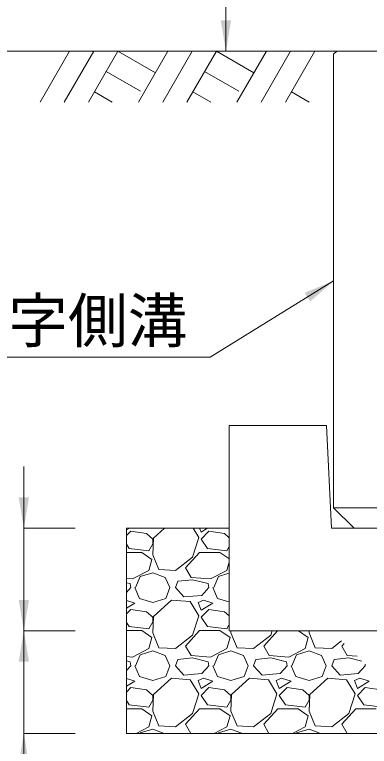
# Model space of a CAD drawing. Units: millimetres at full size. Extents: x 173025 to 194922, y 53822 to 64534.
# Drawn here: x 188528 to 188874, y 62421 to 63134 of the extents above; entities that cross this region are included whole.
import ezdxf
from ezdxf.enums import TextEntityAlignment as Align

# ---------------------------------------------------------------- set-up
doc = ezdxf.new("R2010")
doc.units = ezdxf.units.MM
doc.header["$LTSCALE"] = 20
for name, color, linetype, lineweight in [('0_2', 7, 'Continuous', 20), ('基礎ブロック', 2, 'Continuous', 13), ('基礎材', 7, 'Continuous', 15), ('寸法線', 7, 'Continuous', 13), ('引出線', 4, 'Continuous', 13), ('箱型U字側溝', 2, 'Continuous', 9), ('ﾊｯﾁﾝｸﾞ', 7, 'Continuous', 5)]:
    doc.layers.add(name, color=color, linetype=linetype, lineweight=lineweight)
doc.styles.add('ＭＳ ゴシック', font='')
doc.styles.get('ＭＳ ゴシック').set_extended_font_data('MS Gothic')

# ---------------------------------------------------------------- blocks, each defined once
blk = doc.blocks.new('filled_arrow')
at = {"color": 0, "linetype": 'Continuous', "lineweight": -2}
blk.add_solid([(7.5, 1.25), (0, 0), (7.5, -1.25)], dxfattribs=at)

msp = doc.modelspace()

# ---------------------------------------------------------------- linework, layer by layer
at = {"layer": '0_2'}
msp.add_line((188841.93, 63098.31), (188441.93, 63098.31), dxfattribs=at)
at = {"layer": '基礎ブロック'}
for p, q in [((188831.93, 62733.31), (188736.93, 62733.31)), ((188736.93, 62733.31), (188736.93, 62633.31)), ((188831.93, 62733.31), (188836.93, 62633.31)), ((188736.93, 62533.31), (188736.93, 62633.31)), ((188836.93, 62633.31), (189331.93, 62633.31)), ((188736.93, 62533.31), (189431.93, 62533.31))]:
    msp.add_line(p, q, dxfattribs=at)
at = {"layer": '基礎材'}
for p, q in [((188636.93, 62633.31), (188636.93, 62433.31)), ((188636.93, 62633.31), (188736.93, 62633.31)), ((188636.93, 62433.31), (189531.93, 62433.31))]:
    msp.add_line(p, q, dxfattribs=at)
at = {"layer": '寸法線'}
for p, q in [((188733.93, 63098.31), (188733.93, 63698.31)), ((188791.93, 63098.31), (188733.93, 63098.31)), ((188536.9, 62473.31), (188536.9, 62693.31)), ((188586.93, 62633.31), (188536.9, 62633.31)), ((188536.9, 62373.31), (188536.9, 62593.31)), ((188586.9, 62533.31), (188536.9, 62533.31)), ((188586.9, 62533.31), (188536.9, 62533.31)), ((188586.93, 62433.31), (188536.9, 62433.31))]:
    msp.add_line(p, q, dxfattribs=at)
at = {"layer": '引出線'}
msp.add_lwpolyline([(188838.93, 62874.31), (188718.72, 62800.03), (188378.72, 62800.03)], dxfattribs=at)
at = {"layer": '箱型U字側溝'}
msp.add_line((188838.93, 62653.31), (189258.93, 62653.31), dxfattribs=at)
at = {"layer": '箱型U字側溝', "lineweight": 13}
msp.add_lwpolyline([(188923.93, 63003.31), (188887.93, 63023.31), (188883.93, 63098.31), (188841.93, 63098.31), (188838.93, 63095.31), (188838.93, 62653.31), (188858.93, 62633.31), (189238.93, 62633.31), (189258.93, 62653.31), (189258.93, 63095.31), (189255.93, 63098.31), (189213.93, 63098.31), (189209.93, 63023.31), (189173.93, 63003.31), (189171.93, 62963.31), (189198.93, 62898.31), (189198.93, 62753.31)], dxfattribs=at)
at = {"layer": 'ﾊｯﾁﾝｸﾞ', "lineweight": 9}
for p, q in [((188581.37, 63098.31), (188552.72, 63048.69)), ((188604.99, 63098.31), (188576.34, 63048.69)), ((188628.61, 63098.31), (188599.96, 63048.69)), ((188628.61, 63098.31), (188665.18, 63077.2)), ((188677.37, 63098.31), (188648.72, 63048.69)), ((188700.99, 63098.31), (188672.34, 63048.69)), ((188724.61, 63098.31), (188695.96, 63048.69)), ((188724.61, 63098.31), (188761.18, 63077.2)), ((188773.37, 63098.31), (188744.72, 63048.69)), ((188796.99, 63098.31), (188768.34, 63048.69)), ((188820.61, 63098.31), (188791.96, 63048.69)), ((188617.19, 63078.52), (188650.6, 63059.23)), ((188713.19, 63078.52), (188746.6, 63059.23)), ((188605.77, 63058.74), (188623.18, 63048.69)), ((188701.77, 63058.74), (188719.18, 63048.69)), ((188797.77, 63058.74), (188815.18, 63048.69))]:
    msp.add_line(p, q, dxfattribs=at)
at = {"layer": 'ﾊｯﾁﾝｸﾞ'}
for p, q in [((188636.9, 62631.55), (188639.83, 62633.31)), ((188641.21, 62630.32), (188636.9, 62626.02)), ((188656.45, 62628.04), (188641.21, 62630.32)), ((188674.09, 62633.31), (188663.31, 62623.47)), ((188707.5, 62624.23), (188701.95, 62633.31)), ((188708.29, 62633.31), (188709.79, 62629.56)), ((188709.79, 62629.56), (188716.03, 62633.31)), ((188717.41, 62630.32), (188709.79, 62622.7)), ((188732.65, 62628.04), (188717.41, 62630.32)), ((188662.54, 62622.7), (188656.45, 62628.04)), ((188663.31, 62623.47), (188662.54, 62607.46)), ((188662.54, 62618.13), (188662.54, 62622.7)), ((188701.41, 62605.18), (188707.5, 62624.23)), ((188709.79, 62622.7), (188715.88, 62613.56)), ((188736.9, 62624.31), (188732.65, 62628.04)), ((188636.9, 62617.73), (188639.68, 62613.56)), ((188658.73, 62611.27), (188662.54, 62618.13)), ((188734.93, 62611.27), (188736.9, 62614.82)), ((188636.9, 62609.75), (188651.88, 62609.75)), ((188639.68, 62613.56), (188658.73, 62611.27)), ((188651.88, 62609.75), (188661.78, 62602.89)), ((188662.54, 62607.46), (188668.64, 62592.99)), ((188694.55, 62594.51), (188708.26, 62609.75)), ((188708.26, 62609.75), (188728.08, 62609.75)), ((188715.88, 62613.56), (188734.93, 62611.27)), ((188728.08, 62609.75), (188736.9, 62603.64)), ((188661.78, 62602.89), (188658.73, 62592.22)), ((188684.64, 62592.22), (188701.41, 62605.18)), ((188699.88, 62585.37), (188694.55, 62594.51)), ((188736.9, 62599.12), (188734.93, 62592.22)), ((188658.73, 62592.22), (188642.73, 62583.84)), ((188645.78, 62575.46), (188650.35, 62586.13)), ((188650.35, 62586.13), (188662.54, 62589.94)), ((188662.54, 62589.94), (188674.74, 62585.37)), ((188668.64, 62592.99), (188684.64, 62592.22)), ((188734.93, 62592.22), (188718.93, 62583.84)), ((188721.98, 62575.46), (188726.55, 62586.13)), ((188726.55, 62586.13), (188736.9, 62589.36)), ((188642.73, 62583.84), (188636.9, 62584.31)), ((188640.45, 62579.27), (188636.9, 62580.15)), ((188641.21, 62575.46), (188640.45, 62579.27)), ((188674.74, 62585.37), (188679.31, 62575.46)), ((188684.64, 62575.46), (188686.93, 62581.56)), ((188701.41, 62583.08), (188686.93, 62581.56)), ((188718.93, 62583.84), (188699.88, 62585.37)), ((188716.65, 62579.27), (188701.41, 62583.08)), ((188717.41, 62575.46), (188716.65, 62579.27)), ((188641.21, 62575.46), (188636.9, 62570.68)), ((188645.02, 62575.46), (188649.59, 62564.79)), ((188675.5, 62564.79), (188679.31, 62575.46)), ((188693.02, 62566.32), (188684.64, 62575.46)), ((188717.41, 62575.46), (188710.55, 62567.84)), ((188721.22, 62575.46), (188725.79, 62564.79)), ((188649.59, 62564.79), (188662.54, 62560.98)), ((188662.54, 62560.98), (188675.5, 62564.79)), ((188710.55, 62567.84), (188693.02, 62566.32)), ((188725.79, 62564.79), (188736.9, 62561.52)), ((188645.02, 62560.22), (188636.9, 62562.92)), ((188636.9, 62555.35), (188645.02, 62560.22)), ((188680.83, 62563.27), (188663.31, 62547.27)), ((188699.12, 62561.74), (188680.83, 62563.27)), ((188707.5, 62548.03), (188699.12, 62561.74)), ((188712.07, 62563.27), (188706.74, 62560.98)), ((188706.74, 62560.98), (188709.79, 62553.36)), ((188709.79, 62553.36), (188721.22, 62560.22)), ((188721.22, 62560.22), (188712.07, 62563.27)), ((188641.21, 62554.12), (188636.9, 62549.82)), ((188656.45, 62551.84), (188641.21, 62554.12)), ((188662.54, 62546.5), (188656.45, 62551.84)), ((188717.41, 62554.12), (188709.79, 62546.5)), ((188732.65, 62551.84), (188717.41, 62554.12)), ((188736.9, 62548.11), (188732.65, 62551.84)), ((188663.31, 62547.27), (188662.54, 62531.26)), ((188662.54, 62541.93), (188662.54, 62546.5)), ((188701.41, 62528.98), (188707.5, 62548.03)), ((188709.79, 62546.5), (188715.88, 62537.36)), ((188636.9, 62541.53), (188639.68, 62537.36)), ((188639.68, 62537.36), (188658.73, 62535.07)), ((188658.73, 62535.07), (188662.54, 62541.93)), ((188715.88, 62537.36), (188734.93, 62535.07)), ((188734.93, 62535.07), (188736.9, 62538.62)), ((188636.9, 62533.55), (188651.88, 62533.55)), ((188651.88, 62533.55), (188661.78, 62526.69)), ((188662.54, 62531.26), (188668.64, 62516.79)), ((188684.64, 62516.02), (188701.41, 62528.98)), ((188694.55, 62518.31), (188708.26, 62533.55)), ((188708.26, 62533.55), (188728.08, 62533.55)), ((188728.08, 62533.55), (188737.98, 62526.69)), ((188738.84, 62533.31), (188738.74, 62531.26)), ((188738.74, 62531.26), (188744.84, 62516.79)), ((188760.84, 62516.02), (188777.61, 62528.98)), ((188770.75, 62518.31), (188784.25, 62533.31)), ((188777.61, 62528.98), (188778.99, 62533.31)), ((188804.62, 62533.31), (188814.18, 62526.69)), ((188815.04, 62533.31), (188814.94, 62531.26)), ((188814.94, 62531.26), (188821.04, 62516.79)), ((188661.78, 62526.69), (188658.73, 62516.02)), ((188737.98, 62526.69), (188734.93, 62516.02)), ((188814.18, 62526.69), (188811.13, 62516.02)), ((188837.04, 62516.02), (188846.71, 62523.5)), ((188658.73, 62516.02), (188642.73, 62507.64)), ((188668.64, 62516.79), (188684.64, 62516.02)), ((188699.88, 62509.17), (188694.55, 62518.31)), ((188734.93, 62516.02), (188718.93, 62507.64)), ((188744.84, 62516.79), (188760.84, 62516.02)), ((188776.08, 62509.17), (188770.75, 62518.31)), ((188811.13, 62516.02), (188795.13, 62507.64)), ((188821.04, 62516.79), (188837.04, 62516.02)), ((188846.95, 62518.31), (188849.29, 62520.92)), ((188852.28, 62509.17), (188846.95, 62518.31)), ((188642.73, 62507.64), (188636.9, 62508.11)), ((188645.78, 62499.26), (188650.35, 62509.93)), ((188650.35, 62509.93), (188662.54, 62513.74)), ((188662.54, 62513.74), (188674.74, 62509.17)), ((188674.74, 62509.17), (188679.31, 62499.26)), ((188718.93, 62507.64), (188699.88, 62509.17)), ((188721.98, 62499.26), (188726.55, 62509.93)), ((188726.55, 62509.93), (188738.74, 62513.74)), ((188738.74, 62513.74), (188750.94, 62509.17)), ((188750.94, 62509.17), (188755.51, 62499.26)), ((188795.13, 62507.64), (188776.08, 62509.17)), ((188798.18, 62499.26), (188802.75, 62509.93)), ((188802.75, 62509.93), (188814.94, 62513.74)), ((188814.94, 62513.74), (188827.14, 62509.17)), ((188827.14, 62509.17), (188831.71, 62499.26)), ((188861.81, 62508.4), (188852.28, 62509.17)), ((188640.45, 62503.07), (188636.9, 62503.95)), ((188641.21, 62499.26), (188640.45, 62503.07)), ((188684.64, 62499.26), (188686.93, 62505.36)), ((188701.41, 62506.88), (188686.93, 62505.36)), ((188716.65, 62503.07), (188701.41, 62506.88)), ((188717.41, 62499.26), (188716.65, 62503.07)), ((188760.84, 62499.26), (188763.13, 62505.36)), ((188777.61, 62506.88), (188763.13, 62505.36)), ((188792.85, 62503.07), (188777.61, 62506.88)), ((188793.61, 62499.26), (188792.85, 62503.07)), ((188837.04, 62499.26), (188839.33, 62505.36)), ((188853.81, 62506.88), (188839.33, 62505.36)), ((188866.51, 62503.7), (188853.81, 62506.88)), ((188869.81, 62499.26), (188869.52, 62500.69)), ((188641.21, 62499.26), (188636.9, 62494.48)), ((188645.02, 62499.26), (188649.59, 62488.59)), ((188675.5, 62488.59), (188679.31, 62499.26)), ((188693.02, 62490.12), (188684.64, 62499.26)), ((188717.41, 62499.26), (188710.55, 62491.64)), ((188721.22, 62499.26), (188725.79, 62488.59)), ((188751.7, 62488.59), (188755.51, 62499.26)), ((188769.22, 62490.12), (188760.84, 62499.26)), ((188793.61, 62499.26), (188786.75, 62491.64)), ((188797.42, 62499.26), (188801.99, 62488.59)), ((188827.9, 62488.59), (188831.71, 62499.26)), ((188845.42, 62490.12), (188837.04, 62499.26)), ((188869.81, 62499.26), (188862.95, 62491.64)), ((188645.02, 62484.02), (188636.9, 62486.72)), ((188649.59, 62488.59), (188662.54, 62484.78)), ((188662.54, 62484.78), (188675.5, 62488.59)), ((188680.83, 62487.07), (188663.31, 62471.07)), ((188699.12, 62485.54), (188680.83, 62487.07)), ((188710.55, 62491.64), (188693.02, 62490.12)), ((188712.07, 62487.07), (188706.74, 62484.78)), ((188721.22, 62484.02), (188712.07, 62487.07)), ((188725.79, 62488.59), (188738.74, 62484.78)), ((188738.74, 62484.78), (188751.7, 62488.59)), ((188757.03, 62487.07), (188739.51, 62471.07)), ((188775.32, 62485.54), (188757.03, 62487.07)), ((188786.75, 62491.64), (188769.22, 62490.12)), ((188788.27, 62487.07), (188782.94, 62484.78)), ((188797.42, 62484.02), (188788.27, 62487.07)), ((188801.99, 62488.59), (188814.94, 62484.78)), ((188814.94, 62484.78), (188827.9, 62488.59)), ((188833.23, 62487.07), (188815.71, 62471.07)), ((188851.52, 62485.54), (188833.23, 62487.07)), ((188862.95, 62491.64), (188845.42, 62490.12)), ((188864.47, 62487.07), (188859.14, 62484.78)), ((188873.62, 62484.02), (188864.47, 62487.07)), ((188636.9, 62479.15), (188645.02, 62484.02)), ((188707.5, 62471.83), (188699.12, 62485.54)), ((188706.74, 62484.78), (188709.79, 62477.16)), ((188709.79, 62477.16), (188721.22, 62484.02)), ((188783.7, 62471.83), (188775.32, 62485.54)), ((188782.94, 62484.78), (188785.99, 62477.16)), ((188785.99, 62477.16), (188797.42, 62484.02)), ((188859.9, 62471.83), (188851.52, 62485.54)), ((188859.14, 62484.78), (188862.19, 62477.16)), ((188862.19, 62477.16), (188873.62, 62484.02)), ((188641.21, 62477.92), (188636.9, 62473.62)), ((188656.45, 62475.64), (188641.21, 62477.92)), ((188662.54, 62470.3), (188656.45, 62475.64)), ((188701.41, 62452.78), (188707.5, 62471.83)), ((188717.41, 62477.92), (188709.79, 62470.3)), ((188732.65, 62475.64), (188717.41, 62477.92)), ((188738.74, 62470.3), (188732.65, 62475.64)), ((188777.61, 62452.78), (188783.7, 62471.83)), ((188793.61, 62477.92), (188785.99, 62470.3)), ((188808.85, 62475.64), (188793.61, 62477.92)), ((188814.94, 62470.3), (188808.85, 62475.64)), ((188853.81, 62452.78), (188859.9, 62471.83)), ((188869.81, 62477.92), (188862.19, 62470.3)), ((188885.05, 62475.64), (188869.81, 62477.92)), ((188636.9, 62465.33), (188639.68, 62461.16)), ((188658.73, 62458.87), (188662.54, 62465.73)), ((188663.31, 62471.07), (188662.54, 62455.06)), ((188662.54, 62465.73), (188662.54, 62470.3)), ((188709.79, 62470.3), (188715.88, 62461.16)), ((188734.93, 62458.87), (188738.74, 62465.73)), ((188739.51, 62471.07), (188738.74, 62455.06)), ((188738.74, 62465.73), (188738.74, 62470.3)), ((188785.99, 62470.3), (188792.08, 62461.16)), ((188811.13, 62458.87), (188814.94, 62465.73)), ((188815.71, 62471.07), (188814.94, 62455.06)), ((188814.94, 62465.73), (188814.94, 62470.3)), ((188862.19, 62470.3), (188868.28, 62461.16)), ((188639.68, 62461.16), (188658.73, 62458.87)), ((188715.88, 62461.16), (188734.93, 62458.87)), ((188792.08, 62461.16), (188811.13, 62458.87)), ((188868.28, 62461.16), (188887.33, 62458.87)), ((188636.9, 62457.35), (188651.88, 62457.35)), ((188651.88, 62457.35), (188661.78, 62450.49)), ((188661.78, 62450.49), (188658.73, 62439.82)), ((188662.54, 62455.06), (188668.64, 62440.59)), ((188684.64, 62439.82), (188701.41, 62452.78)), ((188694.55, 62442.11), (188708.26, 62457.35)), ((188708.26, 62457.35), (188728.08, 62457.35)), ((188728.08, 62457.35), (188737.98, 62450.49)), ((188737.98, 62450.49), (188734.93, 62439.82)), ((188738.74, 62455.06), (188744.84, 62440.59)), ((188760.84, 62439.82), (188777.61, 62452.78)), ((188770.75, 62442.11), (188784.46, 62457.35)), ((188784.46, 62457.35), (188804.28, 62457.35)), ((188804.28, 62457.35), (188814.18, 62450.49)), ((188814.18, 62450.49), (188811.13, 62439.82)), ((188814.94, 62455.06), (188821.04, 62440.59)), ((188837.04, 62439.82), (188853.81, 62452.78)), ((188846.95, 62442.11), (188860.66, 62457.35)), ((188860.66, 62457.35), (188880.48, 62457.35)), ((188658.73, 62439.82), (188646.29, 62433.31)), ((188650.35, 62433.73), (188662.54, 62437.54)), ((188662.54, 62437.54), (188673.82, 62433.31)), ((188668.64, 62440.59), (188684.64, 62439.82)), ((188699.68, 62433.31), (188694.55, 62442.11)), ((188734.93, 62439.82), (188722.49, 62433.31)), ((188726.55, 62433.73), (188738.74, 62437.54)), ((188738.74, 62437.54), (188750.02, 62433.31)), ((188744.84, 62440.59), (188760.84, 62439.82)), ((188775.88, 62433.31), (188770.75, 62442.11)), ((188811.13, 62439.82), (188798.69, 62433.31)), ((188802.75, 62433.73), (188814.94, 62437.54)), ((188814.94, 62437.54), (188826.22, 62433.31)), ((188821.04, 62440.59), (188837.04, 62439.82)), ((188852.08, 62433.31), (188846.95, 62442.11)), ((188650.17, 62433.31), (188650.35, 62433.73)), ((188726.37, 62433.31), (188726.55, 62433.73)), ((188802.57, 62433.31), (188802.75, 62433.73))]:
    msp.add_line(p, q, dxfattribs=at)

# ---------------------------------------------------------------- block references
at = {"layer": '寸法線', "xscale": 4, "yscale": 4}
for p, rotation in [((188733.93, 63098.31), 90), ((188536.9, 62633.31), 90), ((188536.9, 62533.31), 90), ((188536.9, 62533.31), 270), ((188536.9, 62433.31), 270)]:
    msp.add_blockref('filled_arrow', p, dxfattribs=dict(at, rotation=rotation))
at = {"layer": '引出線', "xscale": 4, "yscale": 4, "rotation": 211.7}
msp.add_blockref('filled_arrow', (188838.93, 62874.31), dxfattribs=at)

# ---------------------------------------------------------------- texts
at = {"layer": '引出線', "style": 'ＭＳ ゴシック'}
msp.add_text('箱型U字側溝', height=42.72, dxfattribs=at).set_placement((188536.22, 62856.99), align=Align.TOP_CENTER)

doc.saveas('drawing.dxf')
